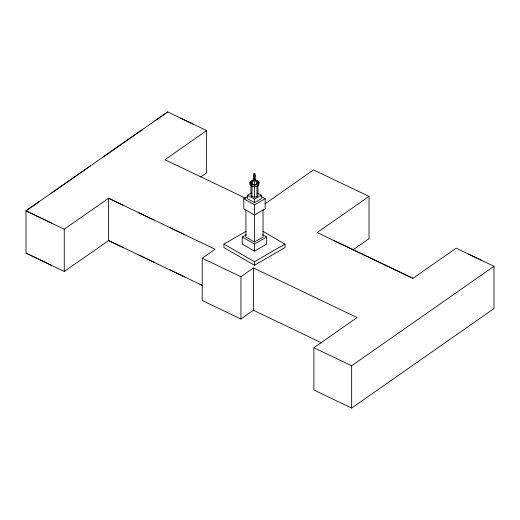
<?xml version="1.0" encoding="UTF-8"?>
<svg xmlns="http://www.w3.org/2000/svg" width="520" height="520" viewBox="0 0 520 520"><rect width="100%" height="100%" fill="white"/><g stroke="black" fill="none" stroke-linecap="round" stroke-linejoin="round"><path stroke-width="0.78" d="M254.469 184.678L254.54 178.425L257.978 182.65L256.945 184.08L254.469 184.678L251.986 184.08L250.958 182.65L254.391 178.425L250.958 182.65M251.986 184.08L254.391 178.51M255.762 180.317L257.706 180.778L259.051 182.65L259.051 184.191L257.712 186.062L254.469 186.836L251.225 186.062L249.886 184.191L249.886 182.65L251.225 180.778L253.169 180.317M257.712 186.062L257.712 184.522L259.051 182.65M250.958 185.764L250.958 195.202L251.986 196.631L254.469 197.23L256.945 196.631L257.978 195.202L257.978 185.764M254.033 173.622L254.469 173.368C255.457 173.862 255.437 178.217 254.469 178.718C253.487 178.659 253.487 172.939 254.469 173.875L254.904 173.622M254.033 178.464L254.904 178.464M265.128 203.762L313.514 169.923L369.012 196.372L317.174 232.596L412.984 278.356L456.157 248.183L494 266.286L494 308.568L351.65 408.057L313.892 390L313.892 347.724L357.11 317.57L253.442 267.982L253.442 310.264L240.929 319.026L202.215 300.508L202.215 258.226L215.066 249.223L108.576 198.263L64.252 229.183L64.252 271.459L26 253.117L26 210.841L38.877 201.844M51.766 192.855L90.402 165.887M103.291 156.897L141.928 129.922M154.817 120.933L167.694 111.943L206.635 130.553L206.635 172.828L200.681 177.002M206.635 130.553L164.951 159.731L245.869 198.361M240.929 319.026L240.929 276.744L253.442 267.982M352.807 249.971L369.012 238.647L369.012 196.372M351.65 408.057L351.65 365.775L494 266.286M51.5 223.067L26 210.841L167.694 111.943M64.252 271.459L108.576 240.546L108.576 198.263L123.786 205.543M257.901 193.219L261.333 195.202L261.333 198.725L254.469 202.69L247.598 198.725L247.598 195.202L251.719 192.822M261.144 196.411L265.148 198.725L265.148 208.852L254.469 215.02L243.789 208.858L243.789 198.725L247.793 196.417M247.598 195.202L254.469 199.167L261.333 195.202M243.789 198.725L254.469 204.893L265.148 198.725M262.788 231.276L284.98 244.088L284.98 247.611L254.469 265.233L223.951 247.611L223.951 244.088L246.149 231.276M262.606 234.696L266.669 237.042L266.669 244.088L254.469 251.134L242.261 244.088L242.261 237.042L246.331 234.696M245.889 209.664L245.889 237.042L254.469 241.995L263.048 237.042L263.048 209.664M242.261 237.042L254.469 244.088L266.669 237.042M223.951 244.088L254.469 261.709L284.98 244.088M249.886 182.65L251.225 184.522L254.469 185.296L257.712 184.522M180.674 118.144L193.655 124.345M468.767 254.222L481.39 260.253M333.144 240.221L412.984 278.356M138.996 212.823L154.213 220.103M169.429 227.383L184.639 234.663M202.215 258.226L240.929 276.744M202.67 285.571L108.576 240.546L123.786 247.826M138.996 255.106L154.213 262.386M169.429 269.659L184.639 276.945M199.856 284.219L202.755 285.61M253.442 310.264L321.847 342.986M313.892 347.724L351.65 365.775M26 210.841L64.252 229.183M51.5 265.35L26 253.117M257.978 182.65L254.572 178.464L256.945 184.08M257.706 180.778L257.706 182.319M256.945 185.62L256.945 196.631M254.774 173.446L254.774 178.639M254.469 173.368L254.469 178.718M254.469 185.296L254.469 197.23M254.469 199.167L254.469 202.69M254.469 204.893L254.469 241.995M254.469 244.088L254.469 251.134M254.469 261.709L254.469 265.233M254.163 173.446L254.163 178.639M251.986 185.627L251.986 196.631M251.225 184.522L251.225 186.062"/></g></svg>
